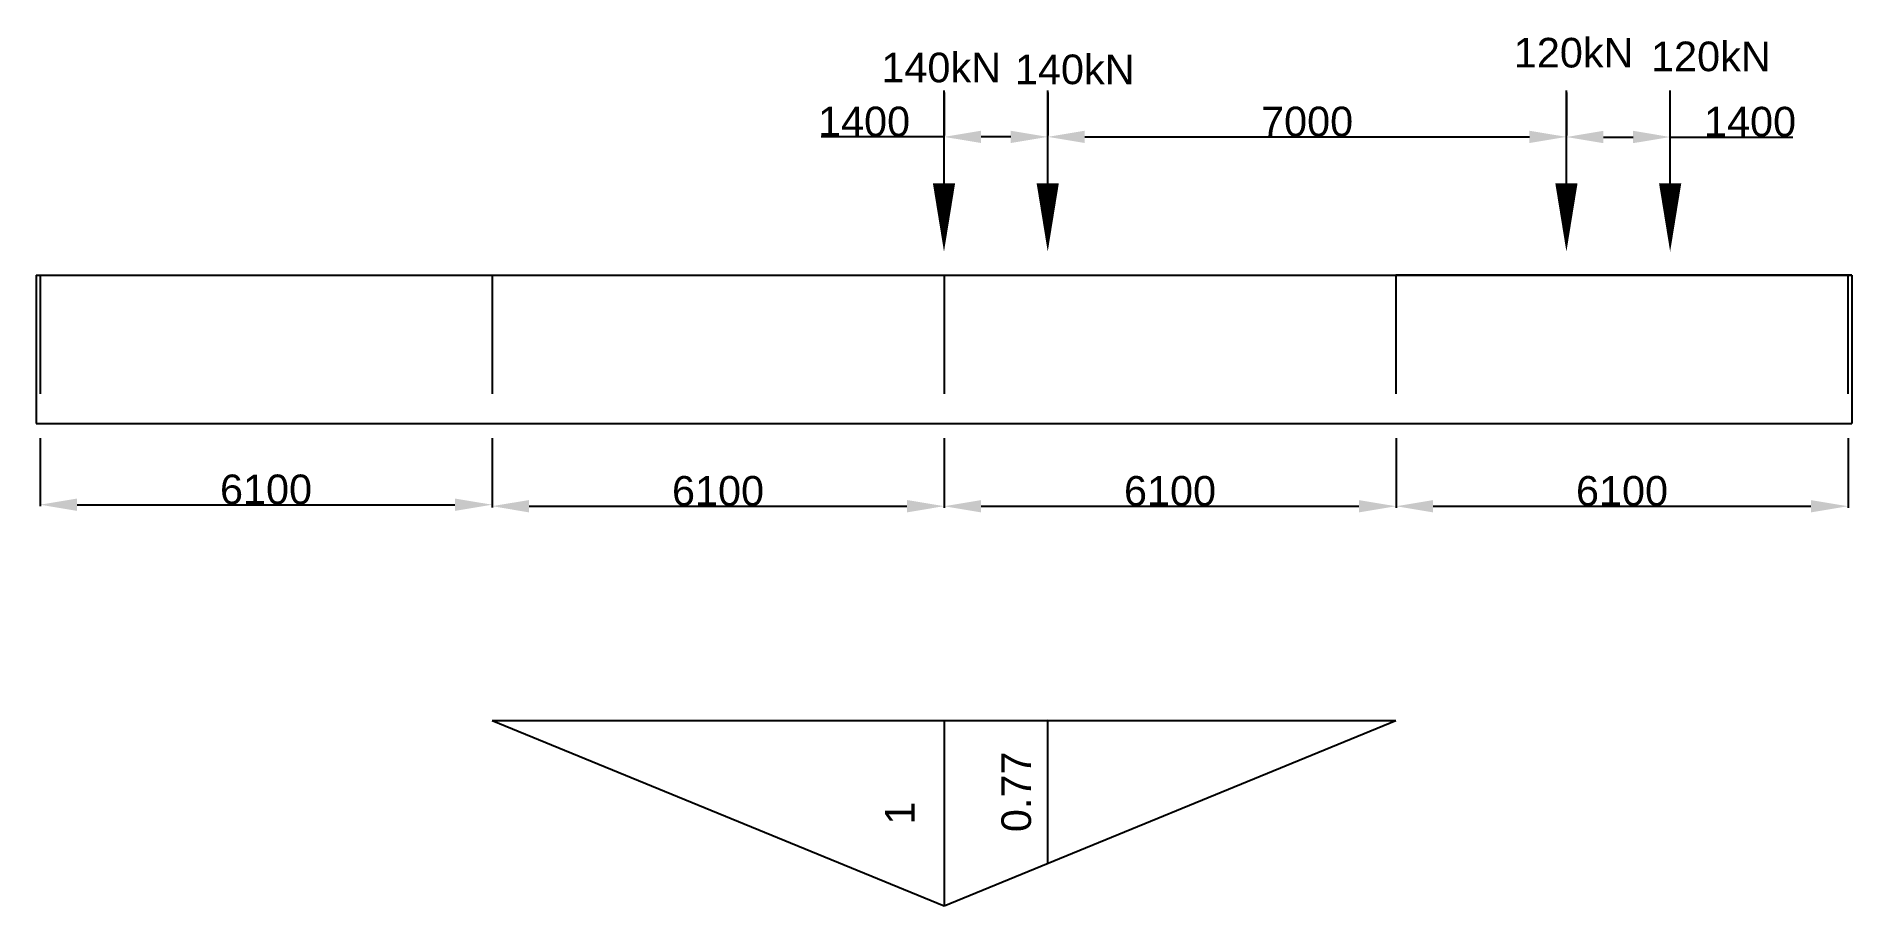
# Model space of a CAD drawing. Header units: millimetres. Extents: x 14262 to 38762, y 3539 to 15277.
import ezdxf

# ---------------------------------------------------------------- set-up
doc = ezdxf.new("R2010")
doc.units = ezdxf.units.MM
doc.styles.get("Standard").update_dxf_attribs({"font": 'arial.ttf', "height": 400})
doc.dimstyles.new('副本 (2) ISO-25', dxfattribs={"dimtxt": 400, "dimasz": 500, "dimexe": 20, "dimexo": 600, "dimtad": 1, "dimdec": 3, "dimlfac": 0.0004, "dimdsep": 46, "dimtxsty": 'Standard', "dimblk": 'NONE', "dimcen": 2.5, "dimse1": 1, "dimse2": 1, "dimsd1": 1, "dimsd2": 1, "dimadec": 0, "dimazin": 0, "dimtfac": 1, "dimtdec": 3, "dimtmove": 0, "dimatfit": 3, "dimfxl": 1, "dimarcsym": 0})
doc.dimstyles.new('副本 ISO-25', dxfattribs={"dimtxt": 400, "dimasz": 500, "dimexe": 20, "dimexo": 600, "dimtad": 1, "dimtxsty": 'Standard', "dimcen": 2.5, "dimadec": 0, "dimazin": 0, "dimtfac": 1, "dimtmove": 0, "dimatfit": 3, "dimfxl": 1, "dimarcsym": 0})

# ---------------------------------------------------------------- blocks, each defined once
blk = doc.blocks.new('*D3')
at = {"color": 0, "lineweight": -2, "transparency": 16777216}
for p, q in [((14312, 9851), (14312, 8933)), ((20412, 9851), (20412, 8933)), ((14812, 8953), (19912, 8953))]:
    blk.add_line(p, q, dxfattribs=at)
at = {"color": 0, "transparency": 16777216}
for points in [[(14812, 9036), (14812, 8869), (14312, 8953)], [(19912, 9036), (19912, 8869), (20412, 8953)]]:
    blk.add_solid(points, dxfattribs=at)
at = {"layer": 'Defpoints', "color": 0, "transparency": 16777216}
for p in [(14312, 10451), (20412, 10451), (20412, 8953)]:
    blk.add_point(p, dxfattribs=at)
at = {"color": 0, "transparency": 16777216, "insert": (17362, 9157), "char_height": 400, "attachment_point": 5}
blk.add_mtext('6100', dxfattribs=at)
blk = doc.blocks.new('*D4')
at = {"color": 0, "lineweight": -2, "transparency": 16777216}
for p, q in [((20412, 9851), (20412, 8913)), ((26512, 9851), (26512, 8913)), ((20912, 8933), (26012, 8933))]:
    blk.add_line(p, q, dxfattribs=at)
at = {"color": 0, "transparency": 16777216}
for points in [[(20912, 9016), (20912, 8849), (20412, 8933)], [(26012, 9016), (26012, 8849), (26512, 8933)]]:
    blk.add_solid(points, dxfattribs=at)
at = {"layer": 'Defpoints', "color": 0, "transparency": 16777216}
for p in [(20412, 10451), (26512, 10451), (26512, 8933)]:
    blk.add_point(p, dxfattribs=at)
at = {"color": 0, "transparency": 16777216, "insert": (23462, 9137), "char_height": 400, "attachment_point": 5}
blk.add_mtext('6100', dxfattribs=at)
blk = doc.blocks.new('*D5')
at = {"color": 0, "lineweight": -2, "transparency": 16777216}
for p, q in [((26512, 9851), (26512, 8912)), ((32612, 9851), (32612, 8912)), ((27012, 8932), (32112, 8932))]:
    blk.add_line(p, q, dxfattribs=at)
at = {"color": 0, "transparency": 16777216}
for points in [[(27012, 9015), (27012, 8849), (26512, 8932)], [(32112, 9015), (32112, 8849), (32612, 8932)]]:
    blk.add_solid(points, dxfattribs=at)
at = {"layer": 'Defpoints', "color": 0, "transparency": 16777216}
for p in [(26512, 10451), (32612, 10451), (32612, 8932)]:
    blk.add_point(p, dxfattribs=at)
at = {"color": 0, "transparency": 16777216, "insert": (29562, 9137), "char_height": 400, "attachment_point": 5}
blk.add_mtext('6100', dxfattribs=at)
blk = doc.blocks.new('*D6')
at = {"color": 0, "lineweight": -2, "transparency": 16777216}
for p, q in [((32612, 9851), (32612, 8912)), ((38712, 9851), (38712, 8912)), ((33112, 8932), (38212, 8932))]:
    blk.add_line(p, q, dxfattribs=at)
at = {"color": 0, "transparency": 16777216}
for points in [[(33112, 9015), (33112, 8849), (32612, 8932)], [(38212, 9015), (38212, 8849), (38712, 8932)]]:
    blk.add_solid(points, dxfattribs=at)
at = {"layer": 'Defpoints', "color": 0, "transparency": 16777216}
for p in [(32612, 10451), (38712, 10451), (38712, 8932)]:
    blk.add_point(p, dxfattribs=at)
at = {"color": 0, "transparency": 16777216, "insert": (35662, 9137), "char_height": 400, "attachment_point": 5}
blk.add_mtext('6100', dxfattribs=at)
blk = doc.blocks.new('*D7')
at = {"color": 0, "lineweight": -2, "transparency": 16777216}
for p, q in [((27912, 14519), (27912, 13939)), ((34912, 14519), (34912, 13939)), ((28412, 13919), (34412, 13919))]:
    blk.add_line(p, q, dxfattribs=at)
at = {"color": 0, "transparency": 16777216}
for points in [[(28412, 14002), (28412, 13836), (27912, 13919)], [(34412, 14002), (34412, 13836), (34912, 13919)]]:
    blk.add_solid(points, dxfattribs=at)
at = {"layer": 'Defpoints', "color": 0, "transparency": 16777216}
for p in [(27912, 13919), (34912, 13919), (34912, 13919)]:
    blk.add_point(p, dxfattribs=at)
at = {"color": 0, "transparency": 16777216, "insert": (31412, 14124), "char_height": 400, "attachment_point": 5}
blk.add_mtext('7000', dxfattribs=at)
blk = doc.blocks.new('*D8')
at = {"color": 0, "lineweight": -2, "transparency": 16777216}
for p, q in [((26512, 14519), (26512, 13939)), ((27912, 14519), (27912, 13939)), ((26512, 13919), (24855, 13919)), ((27412, 13919), (27012, 13919))]:
    blk.add_line(p, q, dxfattribs=at)
at = {"color": 0, "transparency": 16777216}
for points in [[(27012, 14002), (27012, 13836), (26512, 13919)], [(27412, 14002), (27412, 13836), (27912, 13919)]]:
    blk.add_solid(points, dxfattribs=at)
at = {"layer": 'Defpoints', "color": 0, "transparency": 16777216}
for p in [(26512, 13919), (26512, 13919), (27912, 13919)]:
    blk.add_point(p, dxfattribs=at)
at = {"color": 0, "transparency": 16777216, "insert": (25433, 14124), "char_height": 400, "attachment_point": 5}
blk.add_mtext('1400', dxfattribs=at)
blk = doc.blocks.new('*D9')
at = {"color": 0, "lineweight": -2, "transparency": 16777216}
for p, q in [((34912, 13319), (34912, 13897)), ((35412, 13917), (35812, 13917)), ((36312, 13917), (37968, 13917)), ((36312, 13319), (36312, 13897))]:
    blk.add_line(p, q, dxfattribs=at)
at = {"color": 0, "transparency": 16777216}
for points in [[(35412, 14001), (35412, 13834), (34912, 13917)], [(35812, 14001), (35812, 13834), (36312, 13917)]]:
    blk.add_solid(points, dxfattribs=at)
at = {"layer": 'Defpoints', "color": 0, "transparency": 16777216}
for p in [(34912, 13919), (36312, 13919), (36312, 13917)]:
    blk.add_point(p, dxfattribs=at)
at = {"color": 0, "transparency": 16777216, "insert": (37390, 14122), "char_height": 400, "attachment_point": 5}
blk.add_mtext('1400', dxfattribs=at)
blk = doc.blocks.new('*D11')
at = {"layer": 'Defpoints', "color": 0, "transparency": 16777216}
for p in [(26512, 6039), (26116, 3539), (26512, 3539)]:
    blk.add_point(p, dxfattribs=at)
at = {"color": 0, "transparency": 16777216, "insert": (25915, 4789), "char_height": 400, "attachment_point": 5, "rotation": 90}
blk.add_mtext('1', dxfattribs=at)
blk = doc.blocks.new('_None')
blk = doc.blocks.new('*D12')
at = {"layer": 'Defpoints', "color": 0, "transparency": 16777216}
for p in [(27912, 6039), (27694, 4113), (27912, 4113)]:
    blk.add_point(p, dxfattribs=at)
at = {"color": 0, "transparency": 16777216, "insert": (27489, 5076), "char_height": 400, "attachment_point": 5, "rotation": 90}
blk.add_mtext('0.77', dxfattribs=at)

msp = doc.modelspace()

# ---------------------------------------------------------------- linework, layer by layer
for p, q in [((26511.6594, 13292.3363), (26511.6594, 14545.4246)), ((27911.6594, 13292.3363), (27911.6594, 14545.4246)), ((34911.6594, 13292.3363), (34911.6594, 14545.4246)), ((36311.6594, 13292.3363), (36311.6594, 14545.4246)), ((14261.6594, 12050.59), (38761.6594, 12050.59)), ((14261.6594, 12050.59), (14261.6594, 10050.59)), ((14261.6594, 12050.59), (14311.6594, 12050.59)), ((14261.6594, 12050.59), (14311.6594, 12050.59)), ((14311.6594, 12050.59), (14311.6594, 10450.59)), ((14311.6594, 12050.59), (20411.6594, 12050.59)), ((20411.6594, 12050.59), (20411.6594, 10450.59)), ((20411.6594, 12050.59), (26511.6594, 12050.59)), ((26511.6594, 12050.59), (26511.6594, 10450.59)), ((26511.6594, 12050.59), (27911.6594, 12050.59)), ((27911.6594, 12050.59), (34911.6594, 12050.59)), ((38711.6594, 12050.59), (32611.6594, 12050.59)), ((32611.6594, 12050.59), (32611.6594, 10450.59)), ((38761.6594, 12050.59), (38711.6594, 12050.59)), ((38761.6594, 12050.59), (38711.6594, 12050.59)), ((38711.6594, 12050.59), (38711.6594, 10450.59)), ((38761.6594, 12050.59), (38761.6594, 10050.59)), ((14261.6594, 10050.59), (38761.6594, 10050.59)), ((20411.6594, 6038.8131), (26511.6594, 6038.8131)), ((20411.6594, 6038.8131), (26511.6594, 3538.8131)), ((26511.6594, 6038.8131), (27911.6457, 6045.0041)), ((26511.6594, 6038.8131), (32611.6594, 6038.8131)), ((26511.6594, 6038.8131), (26511.6594, 3538.8131)), ((26511.6594, 3538.8131), (32611.6594, 6038.8131)), ((27911.6457, 4112.578), (27911.6457, 6038.8131))]:
    msp.add_line(p, q)
for points in [[(26511.6594, 13292.3363, 300, 0, 0), (26511.6594, 12370.1072, 0, 0, 0)], [(27911.6594, 13292.3363, 300, 0, 0), (27911.6594, 12370.1072, 0, 0, 0)], [(34911.6594, 13292.3363, 300, 0, 0), (34911.6594, 12370.1072, 0, 0, 0)], [(36311.6594, 13292.3363, 300, 0, 0), (36311.6594, 12370.1072, 0, 0, 0)]]:
    msp.add_lwpolyline(points, format="xyseb")

# ---------------------------------------------------------------- texts
at = {"char_height": 400, "attachment_point": 1}
for s, insert in [('120kN', (34201.723, 15255.6542)), ('120kN', (36053.9512, 15205.6311)), ('140kN', (25666.4559, 15055.5617)), ('140kN', (27468.6236, 15030.5502))]:
    msp.add_mtext_dynamic_manual_height_columns(s, width=1727.077736, gutter_width=2000, heights=[0], dxfattribs=dict(at, insert=insert))

# ---------------------------------------------------------------- dimensions: what is measured, and where the dimension line sits
for base, p1, p2, picture, middle in [((26511.6594, 13918.8805), (27911.6594, 13918.8805), (26511.6594, 13918.8805), '*D8', (25433.2717, 13918.8805)), ((36311.6594, 13917.2436), (34911.6594, 13918.8805), (36311.6594, 13918.8805), '*D9', (37390.047, 13917.2436))]:
    dim = msp.add_linear_dim(base=base, p1=p1, p2=p2, dimstyle='副本 ISO-25')
    dim.commit()
    dim.dimension.update_dxf_attribs({"geometry": picture, "text_midpoint": middle, "dimtype": 160})
for base, p1, p2, picture, middle in [((34911.6594, 13918.8805), (27911.6594, 13918.8805), (34911.6594, 13918.8805), '*D7', (31411.6594, 14123.7346)), ((20411.6594, 8952.5326), (14311.6594, 10450.59), (20411.6594, 10450.59), '*D3', (17361.6594, 9157.3868)), ((26511.6594, 8932.5326), (20411.6594, 10450.59), (26511.6594, 10450.59), '*D4', (23461.6594, 9137.3868)), ((32611.6594, 8931.9921), (26511.6594, 10450.59), (32611.6594, 10450.59), '*D5', (29561.6594, 9136.8463)), ((38711.6594, 8931.9921), (32611.6594, 10450.59), (38711.6594, 10450.59), '*D6', (35661.6594, 9136.8463))]:
    dim = msp.add_linear_dim(base=base, p1=p1, p2=p2, dimstyle='副本 ISO-25')
    dim.commit()
    dim.dimension.update_dxf_attribs({"geometry": picture, "text_midpoint": middle})
dim = msp.add_linear_dim(base=(26116.0115, 3538.8131), p1=(26511.6594, 6038.8131), p2=(26511.6594, 3538.8131), angle=90, dimstyle='副本 (2) ISO-25')
dim.commit()
dim.dimension.update_dxf_attribs({"geometry": '*D11', "text_midpoint": (26116.0115, 4788.8131), "dimtype": 160})
dim = msp.add_linear_dim(base=(27693.8622, 4112.578), p1=(27911.6457, 6038.8131), p2=(27911.6457, 4112.578), angle=90, dimstyle='副本 (2) ISO-25')
dim.commit()
dim.dimension.update_dxf_attribs({"geometry": '*D12', "text_midpoint": (27489.008, 5075.6956)})

doc.saveas('drawing.dxf')
